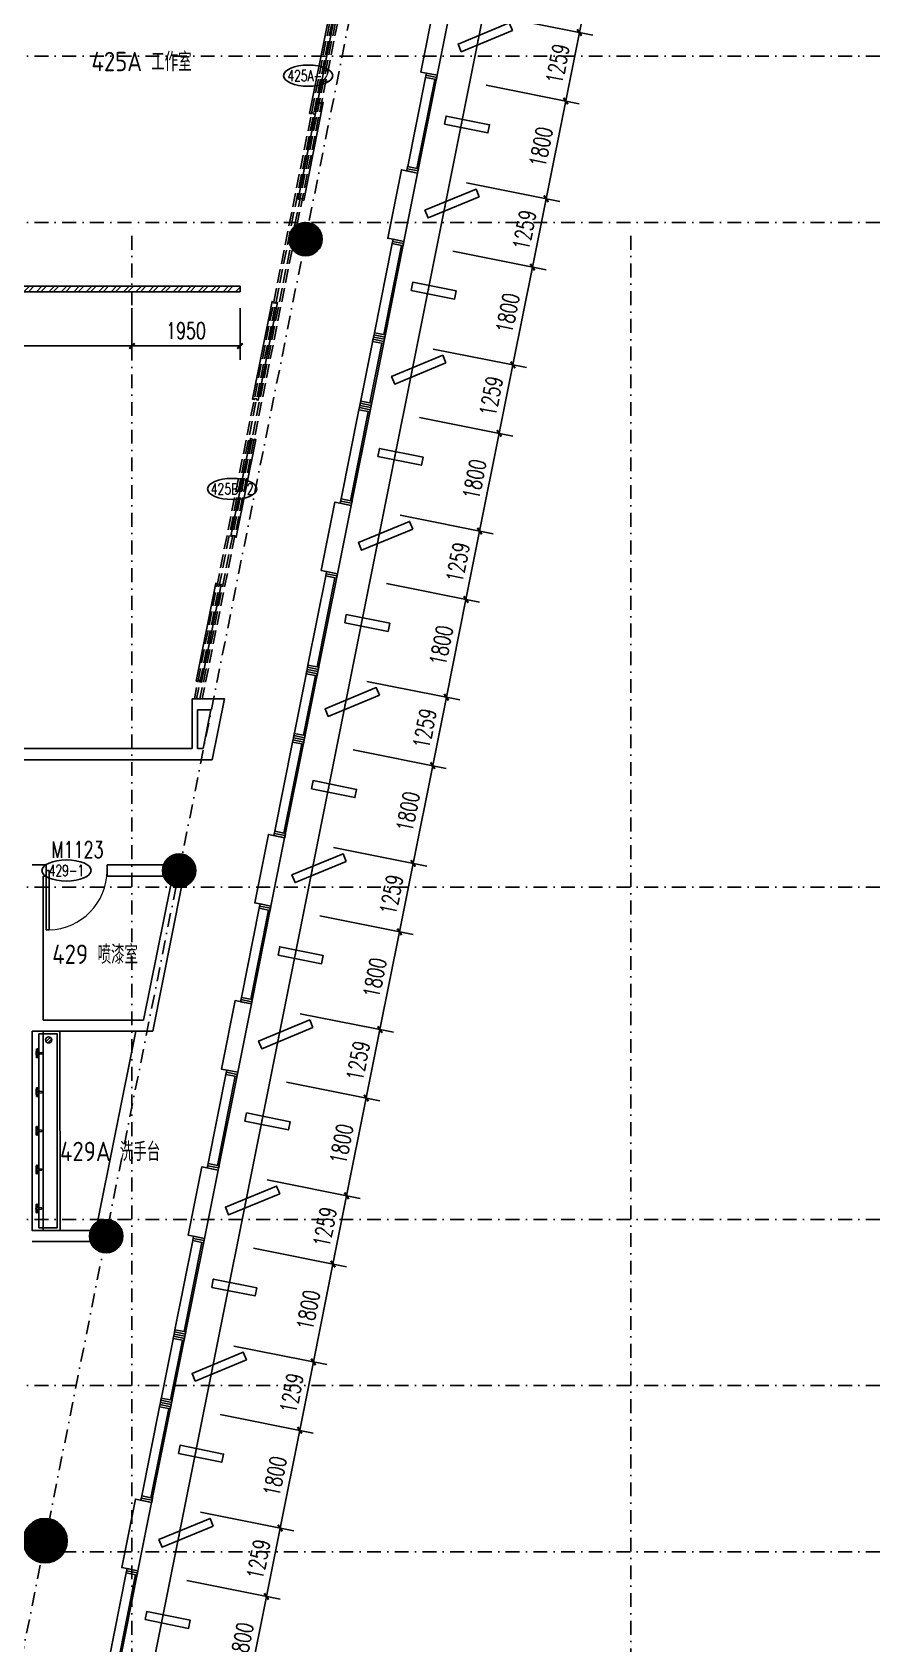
# Model space of a CAD drawing. Extents: x -354516 to 794396, y -401250 to -150594.
# Drawn here: x -268016 to -252758, y -363819 to -334724 of the extents above; entities that cross this region are included whole.
import ezdxf
from ezdxf.enums import TextEntityAlignment as Align

# ---------------------------------------------------------------- set-up
doc = ezdxf.new("R2010")
doc.units = 0
doc.header["$LTSCALE"] = 1000
doc.header["$MEASUREMENT"] = 0
for name, pattern in [('510I-01-Studio-plan-01$0$DASH', [0.35, 0.25, -0.1]), ('DASHDOT2', [0.5, 0.25, -0.125, 0, -0.125]), ('DOTE', [2.42, 2, -0.2, 0.02, -0.2])]:
    doc.linetypes.add(name, pattern=pattern)
for name, color, linetype in [('510p-01$0$Door No.', 252, 'Continuous'), ('an-furniture', 176, 'Continuous'), ('an-wall', 4, 'Continuous'), ('an-wndw', 2, 'Continuous'), ('an-wndw-mull-h', 2, 'Continuous'), ('COLUMN', 2, 'Continuous'), ('DOTE', 251, 'DOTE'), ('PIPE', 3, 'Continuous'), ('PUB_DIM', 3, 'Continuous'), ('PUB_HATCH', 8, 'Continuous'), ('SEE', 5, 'Continuous'), ('WALL', 2, 'Continuous'), ('WALL-MOVE', 6, 'Continuous'), ('WINDOW', 4, 'Continuous'), ('WINDOW_TEXT', 7, 'Continuous'), ('墙体', 7, 'Continuous'), ('房间名字和编号', 252, 'Continuous'), ('灰色砖墙', 80, 'Continuous')]:
    doc.layers.add(name, color=color, linetype=linetype)
doc.layers.add('an-wc', color=253, linetype='Continuous', lineweight=25)
doc.styles.add('510p-04$0$_TCH_WINDOW', font='SIMPLEX', dxfattribs={"bigfont": 'GBCBIG'})
doc.styles.add('_TCH_DIM_T3', font='SIMPLEX', dxfattribs={"width": 0.705882, "bigfont": 'GBCBIG'})
doc.styles.add('_TCH_WINDOW', font='SIMPLEX', dxfattribs={"bigfont": 'GBCBIG'})
doc.styles.get("Standard").update_dxf_attribs({"font": 'gbenor.shx', "bigfont": 'gbcbig.shx'})
doc.dimstyles.new('_TCH_ARCH&&100', dxfattribs={"dimtxt": 297.5, "dimasz": 100, "dimexe": 250, "dimexo": 300, "dimgap": 126.25, "dimtad": 1, "dimdec": 0, "dimzin": 0, "dimdsep": 46, "dimtxsty": '_TCH_DIM_T3', "dimblk": 'ARCHTICK', "dimcen": 0.09, "dimclrt": 7, "dimazin": 2, "dimtfac": 1, "dimtdec": 0, "dimtix": 1, "dimtmove": 2, "dimatfit": 3, "dimfxl": 0, "dimtolj": 1, "dimtzin": 0, "dimarcsym": 0})

# ---------------------------------------------------------------- blocks, each defined once
blk = doc.blocks.new('A$C13E12EBE')
at = {"layer": 'an-wc'}
for p, q in [((-15, 77), (-35, 73)), ((-4, 22), (69, 25)), ((4, -22), (73, 3)), ((16, -77), (-5, -81))]:
    blk.add_line(p, q, dxfattribs=at)
for centre, major_axis, start_param, end_param in [((221, 44), (68, -341), 4.483782, 4.712389), ((0, 0), (4.3, -21.6), 3.141593, 6.283185), ((-241, -48), (68, -341), 1.631074, 1.799403), ((71, 14), (2.2, -10.8), -0.000069, 3.141524), ((221, 44), (68, -341), -1.570796, -1.342189), ((-241, -48), (68, -341), 1.342189, 1.510519)]:
    blk.add_ellipse(centre, major_axis=major_axis, ratio=0.727273, start_param=start_param, end_param=end_param, dxfattribs=at)
blk = doc.blocks.new('dfghdfghdfghdfghdf')
at = {"layer": 'an-wc'}
blk.add_lwpolyline([(-451, 3073), (49, 3073), (50, -527), (-451, -527), (-451, 3073)], dxfattribs=at)
blk.add_lwpolyline([(-331, 3023), (-1, 3023), (0, -477), (-330, -477)], close=True, dxfattribs=at)
at = {"layer": 'an-wc', "rotation": 348.6896365232842}
for p in [(-351, 2673), (-352, 1973), (-354, 1273), (-355, 573), (-356, -127)]:
    blk.add_blockref('A$C13E12EBE', p, dxfattribs=at)
blk = doc.blocks.new('GRID')
at = {"layer": '墙体', "color": 250, "linetype": 'DASHDOT2', "lineweight": -3}
for p, q in [((77197.5, 78432), (60479.2, -5159.7)), ((107436.4, 33586.5), (-19063.6, 33586.5)), ((107436.4, 30586.5), (-19063.6, 30586.5)), ((64436.4, -11413.5), (64436.4, 30586.5)), ((73436.4, -11413.5), (73436.4, 30586.5)), ((107436.4, 18586.5), (-19063.6, 18586.5)), ((107436.4, 12586.5), (-19063.6, 12586.5)), ((107436.4, 9586.5), (-19063.6, 9586.5)), ((107436.4, 6586.5), (-19063.6, 6586.5))]:
    blk.add_line(p, q, dxfattribs=at)
blk = doc.blocks.new('A$C4BD07983')
at = {"layer": 'an-wndw-mull-h'}
blk.add_line((0, 0), (0, 200), dxfattribs=at)
blk.add_lwpolyline([(40, 200), (-40, 200), (-40, 0), (40, 0)], close=True, dxfattribs=at)
blk = doc.blocks.new('UBB side window')
at = {"layer": 'SEE'}
blk.add_lwpolyline([(498339312, 3089844226), (498338991, 3089842617)], dxfattribs=at)
at = {"layer": 'WINDOW'}
for points in [[(498339158, 3089842584), (498339479, 3089844192)], [(498339171, 3089842500), (498339524, 3089844265)]]:
    blk.add_lwpolyline(points, dxfattribs=at)
at = {"rotation": 258.6900676666284}
for p in [(498339320, 3089844265), (498338983, 3089842578)]:
    blk.add_blockref('A$C4BD07983', p, dxfattribs=at)
blk = doc.blocks.new('UBB Side Wall Model')
at = {"layer": 'an-wall'}
for points in [[(498339594, 3089843082), (498339623, 3089843230), (498340408, 3089843073), (498340378, 3089842926), (498339594, 3089843082)], [(498340222, 3089841771), (498340165, 3089841910), (498339241, 3089841529), (498339298, 3089841390), (498340222, 3089841771)], [(498338994, 3089840082), (498339023, 3089840230), (498339808, 3089840073), (498339778, 3089839926), (498338994, 3089840082)], [(498339622, 3089838771), (498339565, 3089838910), (498338641, 3089838529), (498338698, 3089838390), (498339622, 3089838771)]]:
    blk.add_lwpolyline(points, dxfattribs=at)
for points in [[(498339111, 3089842200), (498338864, 3089840965), (498338570, 3089841024), (498338817, 3089842259)], [(498338511, 3089839200), (498338264, 3089837965), (498337970, 3089838024), (498338217, 3089839259)]]:
    blk.add_lwpolyline(points, close=True, dxfattribs=at)
blk.add_point((498339903, 3089843097), dxfattribs=at)
at = {"layer": 'an-wndw'}
for p in [(498339603, 3089841597), (498339303, 3089840097), (498339003, 3089838597)]:
    blk.add_point(p, dxfattribs=at)
for p in [(-60, -300), (-660, -3300)]:
    blk.add_blockref('UBB side window', p, dxfattribs=at)
blk = doc.blocks.new('ubb glaz 2')
at = {"layer": 'an-wall'}
for points in [[(498274741, 3089861082), (498274712, 3089861230), (498273927, 3089861073), (498273957, 3089860926), (498274741, 3089861082)], [(498274113, 3089859771), (498274170, 3089859910), (498275094, 3089859529), (498275037, 3089859390), (498274113, 3089859771)], [(498275341, 3089858082), (498275312, 3089858230), (498274527, 3089858073), (498274557, 3089857926), (498275341, 3089858082)], [(498274713, 3089856771), (498274770, 3089856910), (498275694, 3089856529), (498275637, 3089856390), (498274713, 3089856771)]]:
    blk.add_lwpolyline(points, dxfattribs=at)
blk.add_lwpolyline([(498275824, 3089857200), (498276071, 3089855965), (498276365, 3089856024), (498276118, 3089857259)], close=True, dxfattribs=at)
blk.add_point((498274432, 3089861097), dxfattribs=at)
at = {"layer": 'an-wndw'}
for points in [[(498275471, 3089858965), (498275224, 3089860200)], [(498275420, 3089860239), (498275667, 3089859004)], [(498275484, 3089859049), (498275269, 3089860127)]]:
    blk.add_lwpolyline(points, dxfattribs=at)
for p in [(498274732, 3089859597), (498275032, 3089858097), (498275332, 3089856597)]:
    blk.add_point(p, dxfattribs=at)
at = {"layer": 'an-wndw', "xscale": -1}
for p in [(996614395, 17700), (996614995, 14700)]:
    blk.add_blockref('UBB side window', p, dxfattribs=at)
at = {"layer": 'an-wndw-mull-h', "xscale": -1, "rotation": 101.3099323333716}
for p in [(498275428, 3089860200), (498275659, 3089859043)]:
    blk.add_blockref('A$C4BD07983', p, dxfattribs=at)
blk = doc.blocks.new('A$C168904E7')
at = {"layer": 'an-furniture', "linetype": '510I-01-Studio-plan-01$0$DASH'}
for p, q in [((-396, 0), (4244, -23200)), ((-355, 0), (4285, -23200)), ((-294, 0), (4346, -23200)), ((-253, 0), (4387, -23200))]:
    blk.add_line(p, q, dxfattribs=at)
at = {"layer": 'WALL-MOVE'}
for points in [[(204, -2491), (175, -2497), (-178, -732), (-149, -726), (-145, -746), (-106, -738), (-109, -719), (-80, -713), (273, -2478), (244, -2484), (240, -2464), (200, -2472), (204, -2491)], [(821, -5047), (792, -5053), (439, -3288), (468, -3282), (472, -3301), (511, -3293), (507, -3274), (537, -3268), (890, -5033), (860, -5039), (856, -5019), (817, -5027), (821, -5047)], [(861, -5776), (832, -5782), (1185, -7547), (1214, -7541), (1210, -7521), (1250, -7514), (1254, -7533), (1283, -7527), (930, -5762), (901, -5768), (904, -5788), (865, -5796), (861, -5776)], [(1778, -10872), (1749, -10878), (1396, -9113), (1425, -9107), (1429, -9126), (1469, -9118), (1465, -9099), (1494, -9093), (1847, -10858), (1818, -10864), (1814, -10844), (1775, -10852), (1778, -10872)], [(2239, -12644), (2209, -12650), (1856, -10885), (1886, -10879), (1890, -10899), (1929, -10891), (1925, -10871), (1954, -10865), (2307, -12630), (2278, -12636), (2274, -12616), (2235, -12624), (2239, -12644)], [(2090, -12431), (2061, -12436), (2414, -14202), (2443, -14196), (2439, -14176), (2479, -14168), (2482, -14188), (2512, -14182), (2159, -12417), (2129, -12423), (2133, -12442), (2094, -12450), (2090, -12431)], [(3267, -17804), (3238, -17810), (2885, -16045), (2914, -16039), (2918, -16059), (2957, -16051), (2953, -16031), (2983, -16026), (3336, -17791), (3306, -17797), (3302, -17777), (3263, -17785), (3267, -17804)], [(3660, -20278), (3630, -20284), (3277, -18519), (3307, -18513), (3311, -18532), (3350, -18525), (3346, -18505), (3375, -18499), (3728, -20264), (3699, -20270), (3695, -20250), (3656, -20258), (3660, -20278)], [(3932, -21128), (3902, -21134), (4255, -22899), (4285, -22893), (4281, -22874), (4320, -22866), (4324, -22885), (4353, -22880), (4000, -21115), (3971, -21120), (3975, -21140), (3936, -21148), (3932, -21128)]]:
    blk.add_lwpolyline(points, dxfattribs=at)
blk = doc.blocks.new('_ArchTick')
at = {"color": 0, "linetype": 'ByBlock', "const_width": 0.4}
blk.add_lwpolyline([(-0.5, -0.5), (0.5, 0.5)], dxfattribs=at)
blk = doc.blocks.new('*D524')
at = {"layer": 'Defpoints', "color": 0}
for p in [(-265519, -362619), (-263789, -362965), (-265872, -364384)]:
    blk.add_point(p, dxfattribs=at)
at = {"layer": 'PUB_DIM', "color": 0, "lineweight": -2}
for p, q in [((-265225, -362678), (-263544, -363014)), ((-264142, -364730), (-263789, -362965)), ((-265578, -364443), (-263897, -364779))]:
    blk.add_line(p, q, dxfattribs=at)
at = {"layer": 'PUB_DIM', "color": 0, "lineweight": -2, "xscale": 100, "yscale": 100, "zscale": 100}
for p, rotation in [((-263789, -362965), 78.69006740212704), ((-264142, -364730), 258.6900674021271)]:
    blk.add_blockref('_ArchTick', p, dxfattribs=dict(at, rotation=rotation))
at = {"layer": 'PUB_DIM', "color": 7, "insert": (-264235, -363794), "char_height": 297.5, "attachment_point": 5, "rotation": 78.6901, "style": '_TCH_DIM_T3'}
blk.add_mtext('\\A1;1800', dxfattribs=at)
blk = doc.blocks.new('*D525')
at = {"layer": 'Defpoints', "color": 0}
for p in [(-265272, -361384), (-263542, -361730), (-265519, -362619)]:
    blk.add_point(p, dxfattribs=at)
at = {"layer": 'PUB_DIM', "color": 0, "lineweight": -2}
for p, q in [((-264978, -361443), (-263297, -361779)), ((-263789, -362965), (-263542, -361730)), ((-265225, -362678), (-263544, -363014))]:
    blk.add_line(p, q, dxfattribs=at)
at = {"layer": 'PUB_DIM', "color": 0, "lineweight": -2, "xscale": 100, "yscale": 100, "zscale": 100}
for p, rotation in [((-263542, -361730), 78.69006740212856), ((-263789, -362965), 258.6900674021285)]:
    blk.add_blockref('_ArchTick', p, dxfattribs=dict(at, rotation=rotation))
at = {"layer": 'PUB_DIM', "color": 7, "insert": (-263935, -362294), "char_height": 297.5, "attachment_point": 5, "rotation": 78.6901, "style": '_TCH_DIM_T3'}
blk.add_mtext('\\A1;1259', dxfattribs=at)
blk = doc.blocks.new('*D526')
at = {"layer": 'Defpoints', "color": 0}
for p in [(-264919, -359619), (-263189, -359965), (-265272, -361384)]:
    blk.add_point(p, dxfattribs=at)
at = {"layer": 'PUB_DIM', "color": 0, "lineweight": -2}
for p, q in [((-264625, -359678), (-262944, -360014)), ((-263542, -361730), (-263189, -359965)), ((-264978, -361443), (-263297, -361779))]:
    blk.add_line(p, q, dxfattribs=at)
at = {"layer": 'PUB_DIM', "color": 0, "lineweight": -2, "xscale": 100, "yscale": 100, "zscale": 100}
for p, rotation in [((-263189, -359965), 78.69006740212741), ((-263542, -361730), 258.6900674021274)]:
    blk.add_blockref('_ArchTick', p, dxfattribs=dict(at, rotation=rotation))
at = {"layer": 'PUB_DIM', "color": 7, "insert": (-263635, -360794), "char_height": 297.5, "attachment_point": 5, "rotation": 78.6901, "style": '_TCH_DIM_T3'}
blk.add_mtext('\\A1;1800', dxfattribs=at)
blk = doc.blocks.new('*D527')
at = {"layer": 'Defpoints', "color": 0}
for p in [(-264672, -358384), (-262942, -358730), (-264919, -359619)]:
    blk.add_point(p, dxfattribs=at)
at = {"layer": 'PUB_DIM', "color": 0, "lineweight": -2}
for p, q in [((-264378, -358443), (-262697, -358779)), ((-263189, -359965), (-262942, -358730)), ((-264625, -359678), (-262944, -360014))]:
    blk.add_line(p, q, dxfattribs=at)
at = {"layer": 'PUB_DIM', "color": 0, "lineweight": -2, "xscale": 100, "yscale": 100, "zscale": 100}
for p, rotation in [((-262942, -358730), 78.69006740212804), ((-263189, -359965), 258.690067402128)]:
    blk.add_blockref('_ArchTick', p, dxfattribs=dict(at, rotation=rotation))
at = {"layer": 'PUB_DIM', "color": 7, "insert": (-263335, -359294), "char_height": 297.5, "attachment_point": 5, "rotation": 78.6901, "style": '_TCH_DIM_T3'}
blk.add_mtext('\\A1;1259', dxfattribs=at)
blk = doc.blocks.new('*D528')
at = {"layer": 'Defpoints', "color": 0}
for p in [(-264319, -356619), (-262589, -356965), (-264672, -358384)]:
    blk.add_point(p, dxfattribs=at)
at = {"layer": 'PUB_DIM', "color": 0, "lineweight": -2}
for p, q in [((-264025, -356678), (-262344, -357014)), ((-262942, -358730), (-262589, -356965)), ((-264378, -358443), (-262697, -358779))]:
    blk.add_line(p, q, dxfattribs=at)
at = {"layer": 'PUB_DIM', "color": 0, "lineweight": -2, "xscale": 100, "yscale": 100, "zscale": 100}
for p, rotation in [((-262589, -356965), 78.69006740212595), ((-262942, -358730), 258.6900674021259)]:
    blk.add_blockref('_ArchTick', p, dxfattribs=dict(at, rotation=rotation))
at = {"layer": 'PUB_DIM', "color": 7, "insert": (-263035, -357794), "char_height": 297.5, "attachment_point": 5, "rotation": 78.6901, "style": '_TCH_DIM_T3'}
blk.add_mtext('\\A1;1800', dxfattribs=at)
blk = doc.blocks.new('*D529')
at = {"layer": 'Defpoints', "color": 0}
for p in [(-264072, -355384), (-262342, -355730), (-264319, -356619)]:
    blk.add_point(p, dxfattribs=at)
at = {"layer": 'PUB_DIM', "color": 0, "lineweight": -2}
for p, q in [((-263778, -355443), (-262097, -355779)), ((-262589, -356965), (-262342, -355730)), ((-264025, -356678), (-262344, -357014))]:
    blk.add_line(p, q, dxfattribs=at)
at = {"layer": 'PUB_DIM', "color": 0, "lineweight": -2, "xscale": 100, "yscale": 100, "zscale": 100}
for p, rotation in [((-262342, -355730), 78.6900674021296), ((-262589, -356965), 258.6900674021296)]:
    blk.add_blockref('_ArchTick', p, dxfattribs=dict(at, rotation=rotation))
at = {"layer": 'PUB_DIM', "color": 7, "insert": (-262735, -356294), "char_height": 297.5, "attachment_point": 5, "rotation": 78.6901, "style": '_TCH_DIM_T3'}
blk.add_mtext('\\A1;1259', dxfattribs=at)
blk = doc.blocks.new('*D530')
at = {"layer": 'Defpoints', "color": 0}
for p in [(-263719, -353619), (-261989, -353965), (-264072, -355384)]:
    blk.add_point(p, dxfattribs=at)
at = {"layer": 'PUB_DIM', "color": 0, "lineweight": -2}
for p, q in [((-263425, -353678), (-261744, -354014)), ((-262342, -355730), (-261989, -353965)), ((-263778, -355443), (-262097, -355779))]:
    blk.add_line(p, q, dxfattribs=at)
at = {"layer": 'PUB_DIM', "color": 0, "lineweight": -2, "xscale": 100, "yscale": 100, "zscale": 100}
for p, rotation in [((-261989, -353965), 78.69006740212669), ((-262342, -355730), 258.6900674021267)]:
    blk.add_blockref('_ArchTick', p, dxfattribs=dict(at, rotation=rotation))
at = {"layer": 'PUB_DIM', "color": 7, "insert": (-262435, -354794), "char_height": 297.5, "attachment_point": 5, "rotation": 78.6901, "style": '_TCH_DIM_T3'}
blk.add_mtext('\\A1;1800', dxfattribs=at)
blk = doc.blocks.new('*D531')
at = {"layer": 'Defpoints', "color": 0}
for p in [(-263472, -352384), (-261742, -352730), (-263719, -353619)]:
    blk.add_point(p, dxfattribs=at)
at = {"layer": 'PUB_DIM', "color": 0, "lineweight": -2}
for p, q in [((-263178, -352443), (-261497, -352779)), ((-261989, -353965), (-261742, -352730)), ((-263425, -353678), (-261744, -354014))]:
    blk.add_line(p, q, dxfattribs=at)
at = {"layer": 'PUB_DIM', "color": 0, "lineweight": -2, "xscale": 100, "yscale": 100, "zscale": 100}
for p, rotation in [((-261742, -352730), 78.69006740212751), ((-261989, -353965), 258.6900674021275)]:
    blk.add_blockref('_ArchTick', p, dxfattribs=dict(at, rotation=rotation))
at = {"layer": 'PUB_DIM', "color": 7, "insert": (-262135, -353294), "char_height": 297.5, "attachment_point": 5, "rotation": 78.6901, "style": '_TCH_DIM_T3'}
blk.add_mtext('\\A1;1259', dxfattribs=at)
blk = doc.blocks.new('*D532')
at = {"layer": 'Defpoints', "color": 0}
for p in [(-263119, -350619), (-261389, -350965), (-263472, -352384)]:
    blk.add_point(p, dxfattribs=at)
at = {"layer": 'PUB_DIM', "color": 0, "lineweight": -2}
for p, q in [((-262825, -350678), (-261144, -351014)), ((-261742, -352730), (-261389, -350965)), ((-263178, -352443), (-261497, -352779))]:
    blk.add_line(p, q, dxfattribs=at)
at = {"layer": 'PUB_DIM', "color": 0, "lineweight": -2, "xscale": 100, "yscale": 100, "zscale": 100}
for p, rotation in [((-261389, -350965), 78.69006740212814), ((-261742, -352730), 258.6900674021281)]:
    blk.add_blockref('_ArchTick', p, dxfattribs=dict(at, rotation=rotation))
at = {"layer": 'PUB_DIM', "color": 7, "insert": (-261835, -351794), "char_height": 297.5, "attachment_point": 5, "rotation": 78.6901, "style": '_TCH_DIM_T3'}
blk.add_mtext('\\A1;1800', dxfattribs=at)
blk = doc.blocks.new('*D533')
at = {"layer": 'Defpoints', "color": 0}
for p in [(-262872, -349384), (-261142, -349730), (-263119, -350619)]:
    blk.add_point(p, dxfattribs=at)
at = {"layer": 'PUB_DIM', "color": 0, "lineweight": -2}
for p, q in [((-262578, -349443), (-260897, -349779)), ((-261389, -350965), (-261142, -349730)), ((-262825, -350678), (-261144, -351014))]:
    blk.add_line(p, q, dxfattribs=at)
at = {"layer": 'PUB_DIM', "color": 0, "lineweight": -2, "xscale": 100, "yscale": 100, "zscale": 100}
for p, rotation in [((-261142, -349730), 78.69006740212595), ((-261389, -350965), 258.6900674021259)]:
    blk.add_blockref('_ArchTick', p, dxfattribs=dict(at, rotation=rotation))
at = {"layer": 'PUB_DIM', "color": 7, "insert": (-261535, -350294), "char_height": 297.5, "attachment_point": 5, "rotation": 78.6901, "style": '_TCH_DIM_T3'}
blk.add_mtext('\\A1;1259', dxfattribs=at)
blk = doc.blocks.new('*D534')
at = {"layer": 'Defpoints', "color": 0}
for p in [(-262519, -347619), (-260789, -347965), (-262872, -349384)]:
    blk.add_point(p, dxfattribs=at)
at = {"layer": 'PUB_DIM', "color": 0, "lineweight": -2}
for p, q in [((-262225, -347678), (-260544, -348014)), ((-261142, -349730), (-260789, -347965)), ((-262578, -349443), (-260897, -349779))]:
    blk.add_line(p, q, dxfattribs=at)
at = {"layer": 'PUB_DIM', "color": 0, "lineweight": -2, "xscale": 100, "yscale": 100, "zscale": 100}
for p, rotation in [((-260789, -347965), 78.69006740212814), ((-261142, -349730), 258.6900674021281)]:
    blk.add_blockref('_ArchTick', p, dxfattribs=dict(at, rotation=rotation))
at = {"layer": 'PUB_DIM', "color": 7, "insert": (-261235, -348794), "char_height": 297.5, "attachment_point": 5, "rotation": 78.6901, "style": '_TCH_DIM_T3'}
blk.add_mtext('\\A1;1800', dxfattribs=at)
blk = doc.blocks.new('*D535')
at = {"layer": 'Defpoints', "color": 0}
for p in [(-262272, -346384), (-260542, -346730), (-262519, -347619)]:
    blk.add_point(p, dxfattribs=at)
at = {"layer": 'PUB_DIM', "color": 0, "lineweight": -2}
for p, q in [((-261978, -346443), (-260297, -346779)), ((-260789, -347965), (-260542, -346730)), ((-262225, -347678), (-260544, -348014))]:
    blk.add_line(p, q, dxfattribs=at)
at = {"layer": 'PUB_DIM', "color": 0, "lineweight": -2, "xscale": 100, "yscale": 100, "zscale": 100}
for p, rotation in [((-260542, -346730), 78.69006740212751), ((-260789, -347965), 258.6900674021275)]:
    blk.add_blockref('_ArchTick', p, dxfattribs=dict(at, rotation=rotation))
at = {"layer": 'PUB_DIM', "color": 7, "insert": (-260935, -347294), "char_height": 297.5, "attachment_point": 5, "rotation": 78.6901, "style": '_TCH_DIM_T3'}
blk.add_mtext('\\A1;1259', dxfattribs=at)
blk = doc.blocks.new('*D536')
at = {"layer": 'Defpoints', "color": 0}
for p in [(-261919, -344619), (-260189, -344965), (-262272, -346384)]:
    blk.add_point(p, dxfattribs=at)
at = {"layer": 'PUB_DIM', "color": 0, "lineweight": -2}
for p, q in [((-261625, -344678), (-259944, -345014)), ((-260542, -346730), (-260189, -344965)), ((-261978, -346443), (-260297, -346779))]:
    blk.add_line(p, q, dxfattribs=at)
at = {"layer": 'PUB_DIM', "color": 0, "lineweight": -2, "xscale": 100, "yscale": 100, "zscale": 100}
for p, rotation in [((-260189, -344965), 78.69006740212778), ((-260542, -346730), 258.6900674021278)]:
    blk.add_blockref('_ArchTick', p, dxfattribs=dict(at, rotation=rotation))
at = {"layer": 'PUB_DIM', "color": 7, "insert": (-260635, -345794), "char_height": 297.5, "attachment_point": 5, "rotation": 78.6901, "style": '_TCH_DIM_T3'}
blk.add_mtext('\\A1;1800', dxfattribs=at)
blk = doc.blocks.new('*D537')
at = {"layer": 'Defpoints', "color": 0}
for p in [(-261672, -343384), (-259942, -343730), (-261919, -344619)]:
    blk.add_point(p, dxfattribs=at)
at = {"layer": 'PUB_DIM', "color": 0, "lineweight": -2}
for p, q in [((-261378, -343443), (-259697, -343779)), ((-260189, -344965), (-259942, -343730)), ((-261625, -344678), (-259944, -345014))]:
    blk.add_line(p, q, dxfattribs=at)
at = {"layer": 'PUB_DIM', "color": 0, "lineweight": -2, "xscale": 100, "yscale": 100, "zscale": 100}
for p, rotation in [((-259942, -343730), 78.69006740212804), ((-260189, -344965), 258.690067402128)]:
    blk.add_blockref('_ArchTick', p, dxfattribs=dict(at, rotation=rotation))
at = {"layer": 'PUB_DIM', "color": 7, "insert": (-260335, -344294), "char_height": 297.5, "attachment_point": 5, "rotation": 78.6901, "style": '_TCH_DIM_T3'}
blk.add_mtext('\\A1;1259', dxfattribs=at)
blk = doc.blocks.new('*D538')
at = {"layer": 'Defpoints', "color": 0}
for p in [(-261319, -341619), (-259589, -341965), (-261672, -343384)]:
    blk.add_point(p, dxfattribs=at)
at = {"layer": 'PUB_DIM', "color": 0, "lineweight": -2}
for p, q in [((-261025, -341678), (-259344, -342014)), ((-259942, -343730), (-259589, -341965)), ((-261378, -343443), (-259697, -343779))]:
    blk.add_line(p, q, dxfattribs=at)
at = {"layer": 'PUB_DIM', "color": 0, "lineweight": -2, "xscale": 100, "yscale": 100, "zscale": 100}
for p, rotation in [((-259589, -341965), 78.69006740212723), ((-259942, -343730), 258.6900674021272)]:
    blk.add_blockref('_ArchTick', p, dxfattribs=dict(at, rotation=rotation))
at = {"layer": 'PUB_DIM', "color": 7, "insert": (-260035, -342794), "char_height": 297.5, "attachment_point": 5, "rotation": 78.6901, "style": '_TCH_DIM_T3'}
blk.add_mtext('\\A1;1800', dxfattribs=at)
blk = doc.blocks.new('*D539')
at = {"layer": 'Defpoints', "color": 0}
for p in [(-261072, -340384), (-259342, -340730), (-261319, -341619)]:
    blk.add_point(p, dxfattribs=at)
at = {"layer": 'PUB_DIM', "color": 0, "lineweight": -2}
for p, q in [((-260778, -340443), (-259097, -340779)), ((-259589, -341965), (-259342, -340730)), ((-261025, -341678), (-259344, -342014))]:
    blk.add_line(p, q, dxfattribs=at)
at = {"layer": 'PUB_DIM', "color": 0, "lineweight": -2, "xscale": 100, "yscale": 100, "zscale": 100}
for p, rotation in [((-259342, -340730), 78.69006740212674), ((-259589, -341965), 258.6900674021268)]:
    blk.add_blockref('_ArchTick', p, dxfattribs=dict(at, rotation=rotation))
at = {"layer": 'PUB_DIM', "color": 7, "insert": (-259735, -341294), "char_height": 297.5, "attachment_point": 5, "rotation": 78.6901, "style": '_TCH_DIM_T3'}
blk.add_mtext('\\A1;1259', dxfattribs=at)
blk = doc.blocks.new('*D540')
at = {"layer": 'Defpoints', "color": 0}
for p in [(-260719, -338619), (-258989, -338965), (-261072, -340384)]:
    blk.add_point(p, dxfattribs=at)
at = {"layer": 'PUB_DIM', "color": 0, "lineweight": -2}
for p, q in [((-260425, -338678), (-258744, -339014)), ((-259342, -340730), (-258989, -338965)), ((-260778, -340443), (-259097, -340779))]:
    blk.add_line(p, q, dxfattribs=at)
at = {"layer": 'PUB_DIM', "color": 0, "lineweight": -2, "xscale": 100, "yscale": 100, "zscale": 100}
for p, rotation in [((-258989, -338965), 78.6900674021285), ((-259342, -340730), 258.6900674021285)]:
    blk.add_blockref('_ArchTick', p, dxfattribs=dict(at, rotation=rotation))
at = {"layer": 'PUB_DIM', "color": 7, "insert": (-259435, -339794), "char_height": 297.5, "attachment_point": 5, "rotation": 78.6901, "style": '_TCH_DIM_T3'}
blk.add_mtext('\\A1;1800', dxfattribs=at)
blk = doc.blocks.new('*D541')
at = {"layer": 'Defpoints', "color": 0}
for p in [(-260472, -337384), (-258742, -337730), (-260719, -338619)]:
    blk.add_point(p, dxfattribs=at)
at = {"layer": 'PUB_DIM', "color": 0, "lineweight": -2}
for p, q in [((-260178, -337443), (-258497, -337779)), ((-258989, -338965), (-258742, -337730)), ((-260425, -338678), (-258744, -339014))]:
    blk.add_line(p, q, dxfattribs=at)
at = {"layer": 'PUB_DIM', "color": 0, "lineweight": -2, "xscale": 100, "yscale": 100, "zscale": 100}
for p, rotation in [((-258742, -337730), 78.690067402127), ((-258989, -338965), 258.690067402127)]:
    blk.add_blockref('_ArchTick', p, dxfattribs=dict(at, rotation=rotation))
at = {"layer": 'PUB_DIM', "color": 7, "insert": (-259135, -338294), "char_height": 297.5, "attachment_point": 5, "rotation": 78.6901, "style": '_TCH_DIM_T3'}
blk.add_mtext('\\A1;1259', dxfattribs=at)
blk = doc.blocks.new('*D542')
at = {"layer": 'Defpoints', "color": 0}
for p in [(-260119, -335619), (-258389, -335965), (-260472, -337384)]:
    blk.add_point(p, dxfattribs=at)
at = {"layer": 'PUB_DIM', "color": 0, "lineweight": -2}
for p, q in [((-259825, -335678), (-258144, -336014)), ((-258742, -337730), (-258389, -335965)), ((-260178, -337443), (-258497, -337779))]:
    blk.add_line(p, q, dxfattribs=at)
at = {"layer": 'PUB_DIM', "color": 0, "lineweight": -2, "xscale": 100, "yscale": 100, "zscale": 100}
for p, rotation in [((-258389, -335965), 78.69006740212778), ((-258742, -337730), 258.6900674021278)]:
    blk.add_blockref('_ArchTick', p, dxfattribs=dict(at, rotation=rotation))
at = {"layer": 'PUB_DIM', "color": 7, "insert": (-258835, -336794), "char_height": 297.5, "attachment_point": 5, "rotation": 78.6901, "style": '_TCH_DIM_T3'}
blk.add_mtext('\\A1;1800', dxfattribs=at)
blk = doc.blocks.new('*D543')
at = {"layer": 'Defpoints', "color": 0}
for p in [(-259872, -334384), (-258142, -334730), (-260119, -335619)]:
    blk.add_point(p, dxfattribs=at)
at = {"layer": 'PUB_DIM', "color": 0, "lineweight": -2}
for p, q in [((-259578, -334443), (-257897, -334779)), ((-258389, -335965), (-258142, -334730)), ((-259825, -335678), (-258144, -336014))]:
    blk.add_line(p, q, dxfattribs=at)
at = {"layer": 'PUB_DIM', "color": 0, "lineweight": -2, "xscale": 100, "yscale": 100, "zscale": 100}
for p, rotation in [((-258142, -334730), 78.690067402127), ((-258389, -335965), 258.690067402127)]:
    blk.add_blockref('_ArchTick', p, dxfattribs=dict(at, rotation=rotation))
at = {"layer": 'PUB_DIM', "color": 7, "insert": (-258535, -335294), "char_height": 297.5, "attachment_point": 5, "rotation": 78.6901, "style": '_TCH_DIM_T3'}
blk.add_mtext('\\A1;1259', dxfattribs=at)
blk = doc.blocks.new('*D544')
at = {"layer": 'Defpoints', "color": 0}
for p in [(-259519, -332619), (-257789, -332965), (-259872, -334384)]:
    blk.add_point(p, dxfattribs=at)
at = {"layer": 'PUB_DIM', "color": 0, "lineweight": -2}
for p, q in [((-259225, -332678), (-257544, -333014)), ((-258142, -334730), (-257789, -332965)), ((-259578, -334443), (-257897, -334779))]:
    blk.add_line(p, q, dxfattribs=at)
at = {"layer": 'PUB_DIM', "color": 0, "lineweight": -2, "xscale": 100, "yscale": 100, "zscale": 100}
for p, rotation in [((-257789, -332965), 78.69006740212704), ((-258142, -334730), 258.6900674021271)]:
    blk.add_blockref('_ArchTick', p, dxfattribs=dict(at, rotation=rotation))
at = {"layer": 'PUB_DIM', "color": 7, "insert": (-258235, -333794), "char_height": 297.5, "attachment_point": 5, "rotation": 78.6901, "style": '_TCH_DIM_T3'}
blk.add_mtext('\\A1;1800', dxfattribs=at)
blk = doc.blocks.new('$DorLib2D$00000001')
for p, q in [((0.45, 0.975), (0.5, 0.975)), ((0.45, 0), (0.45, 0.975)), ((0.5, 0), (0.5, 0.975)), ((0.5, 0), (0.45, 0))]:
    blk.add_line(p, q)
at = {"lineweight": 13}
blk.add_arc((0.475, 0), 0.975, 91.4693, 180, dxfattribs=at)
blk = doc.blocks.new('_YZH')
at = {"color": 255}
blk.add_circle((0, 0), 0.5, dxfattribs=at)
at = {"layer": 'PUB_HATCH', "color": 250, "const_width": 0.5}
blk.add_lwpolyline([(-0.25, 0, 1), (0.25, 0, 1)], format="xyb", close=True, dxfattribs=at)
blk = doc.blocks.new('510p-04$0$Door_Tag')
at = {"extrusion": (0, 0, -1)}
blk.add_ellipse((0, 0), major_axis=(443, 1), ratio=0.431859, dxfattribs=at)
at = {"style": '510p-04$0$_TCH_WINDOW', "width": 0.705882}
blk.add_attdef('DOOR_TAG', text='', height=200, dxfattribs=at).set_placement((0, 0), align=Align.MIDDLE_CENTER)
blk = doc.blocks.new('F8D958FG9FF')
at = {"layer": '房间名字和编号'}
for s, height, p in [('425A', 350, (-61858, -382447)), ('工作室', 337.6, (-60779, -382447)), ('429', 350, (-62566, -398565)), ('喷漆室', 337.6, (-61748, -398565)), ('429A', 350, (-62426, -402125)), ('洗手台', 337.6, (-61346, -402125))]:
    blk.add_text(s, height=height, dxfattribs=at).set_placement(p)
blk = doc.blocks.new('*D503')
at = {"layer": 'Defpoints', "color": 0}
for p in [(-273265, -339408), (-266216, -339408), (-266216, -340388)]:
    blk.add_point(p, dxfattribs=at)
at = {"layer": 'PUB_DIM', "color": 0, "lineweight": -2}
for p, q in [((-273265, -339708), (-273265, -340638)), ((-266216, -339708), (-266216, -340638)), ((-273265, -340388), (-266216, -340388))]:
    blk.add_line(p, q, dxfattribs=at)
at = {"layer": 'PUB_DIM', "color": 0, "lineweight": -2, "xscale": 100, "yscale": 100, "zscale": 100, "rotation": 180}
blk.add_blockref('_ArchTick', (-273265, -340388), dxfattribs=at)
at = {"layer": 'PUB_DIM', "color": 0, "lineweight": -2, "xscale": 100, "yscale": 100, "zscale": 100}
blk.add_blockref('_ArchTick', (-266216, -340388), dxfattribs=at)
at = {"layer": 'PUB_DIM', "color": 7, "insert": (-269741, -340113), "char_height": 297.5, "attachment_point": 5, "style": '_TCH_DIM_T3'}
blk.add_mtext('\\A1;7050', dxfattribs=at)
blk = doc.blocks.new('*D504')
at = {"layer": 'Defpoints', "color": 0}
for p in [(-266216, -339408), (-264265, -339408), (-264265, -340388)]:
    blk.add_point(p, dxfattribs=at)
at = {"layer": 'PUB_DIM', "color": 0, "lineweight": -2}
for p, q in [((-266216, -339708), (-266216, -340638)), ((-264265, -339708), (-264265, -340638)), ((-266216, -340388), (-264265, -340388))]:
    blk.add_line(p, q, dxfattribs=at)
at = {"layer": 'PUB_DIM', "color": 0, "lineweight": -2, "xscale": 100, "yscale": 100, "zscale": 100, "rotation": 180}
blk.add_blockref('_ArchTick', (-266216, -340388), dxfattribs=at)
at = {"layer": 'PUB_DIM', "color": 0, "lineweight": -2, "xscale": 100, "yscale": 100, "zscale": 100}
blk.add_blockref('_ArchTick', (-264265, -340388), dxfattribs=at)
at = {"layer": 'PUB_DIM', "color": 7, "insert": (-265241, -340113), "char_height": 297.5, "attachment_point": 5, "style": '_TCH_DIM_T3'}
blk.add_mtext('\\A1;1950', dxfattribs=at)

msp = doc.modelspace()

# ---------------------------------------------------------------- hatches: boundary and pattern name
at = {"layer": 'PIPE'}
h = msp.add_hatch(dxfattribs=at)
h.set_pattern_fill('ANSI31', color=256, scale=25)
h.set_pattern_definition([(45, (-261173.704, 105968.94), (-28.0633004, 28.0633004), [])])
edge = h.paths.add_edge_path()
edge.add_arc((-267720.2, -352917.1), 55, 0, 360)
at = {"layer": '灰色砖墙'}
h = msp.add_hatch(dxfattribs=at)
h.set_pattern_fill('STEEL', color=31, scale=100)
h.set_pattern_definition([(45, (-401867.86, 38234.91), (-112.2532, 112.2532), []), (45, (-401867.86, 38314.28), (-112.2532, 112.2532), [])])
h.paths.add_polyline_path([(-264265.4, -339308.1), (-264265.4, -339408.1), (-273265.4, -339408.1), (-273265.4, -339308.1)])

# ---------------------------------------------------------------- linework, layer by layer
at = {"layer": 'an-wall'}
msp.add_lwpolyline([(-265978.1, -363383.6), (-265948.7, -363236.6), (-265164.3, -363393.4), (-265193.7, -363540.5), (-265978.1, -363383.6)], dxfattribs=at)
at = {"layer": 'PIPE'}
msp.add_circle((-267720.2, -352917.1), 55, dxfattribs=at)
at = {"layer": 'SEE'}
msp.add_line((-266472.3, -367384), (-255319.3, -311626.7), dxfattribs=at)
at = {"layer": 'WALL'}
for p, q in [((-264547.7, -346758), (-265131.6, -346758)), ((-265131.6, -346758), (-265131.6, -347658.1)), ((-264767.7, -347858), (-264547.7, -346758)), ((-264791.6, -346958), (-265031.6, -346958)), ((-265031.6, -346958), (-265031.6, -347658.1)), ((-264931.7, -347658.1), (-264791.6, -346958)), ((-276651.4, -347658.1), (-265131.6, -347658.1)), ((-265031.6, -347658.1), (-264931.6, -347658.1)), ((-276895.3, -347858.1), (-264931.6, -347858.1)), ((-264931.6, -347858), (-264767.7, -347858)), ((-267765.7, -349758.1), (-268015.7, -349758.1)), ((-267815.7, -349958.1), (-267765.7, -349958.1)), ((-267815.7, -349958.1), (-267815.7, -352558.1)), ((-267765.7, -349958.1), (-267765.7, -349758.1)), ((-265646.5, -349758.1), (-266665.7, -349758.1)), ((-266665.7, -349758.1), (-266665.7, -349958.1)), ((-266665.7, -349958.1), (-265646.5, -349958.1)), ((-266005.6, -352558.1), (-265517.1, -350115.8)), ((-265841.6, -352758.1), (-265321, -350155)), ((-266005.6, -352558.1), (-267815.7, -352558.1)), ((-267815.7, -352758.1), (-267815.7, -355608.1)), ((-265841.6, -352758.1), (-267815.7, -352758.1)), ((-267815.7, -355608.1), (-267815.7, -356358.1)), ((-267815.7, -356358.1), (-266966.5, -356358.1)), ((-268015.7, -356558.1), (-266966.5, -356558.1))]:
    msp.add_line(p, q, dxfattribs=at)
at = {"layer": 'WINDOW'}
msp.add_lwpolyline([(-266147.6, -352758.1), (-266867.6, -356358.1)], dxfattribs=at)
at = {"layer": '灰色砖墙', "color": 31}
for p, q in [((-273265.4, -339308.1), (-264265.4, -339308.1)), ((-273265.4, -339408.1), (-264265.4, -339408.1)), ((-264265.4, -339308.1), (-264265.4, -339408.1))]:
    msp.add_line(p, q, dxfattribs=at)

# ---------------------------------------------------------------- block references
at = {"xscale": -1}
for p in [(498013563.1, -3090200466.1), (498012363.1, -3090206466.1), (498009963.1, -3090218466.1)]:
    msp.add_blockref('ubb glaz 2', p, dxfattribs=at)
at = {"layer": '510p-01$0$Door No.'}
for p, values in [((-263036.5, -335508), {'DOOR_TAG': '425A-2'}), ((-264407.2, -342969), {'DOOR_TAG': '425B-2'}), ((-267398.2, -349857.9), {'DOOR_TAG': '429-1'})]:
    msp.add_blockref('510p-04$0$Door_Tag', p, dxfattribs=at).add_auto_attribs(values)
at = {"layer": 'an-furniture', "xscale": -1}
msp.add_blockref('A$C168904E7', (-260703.6, -323558.2), dxfattribs=at)
at = {"layer": 'an-wndw'}
for name, p in [('UBB Side Wall Model', (-498599571.9, -3090176466.1)), ('UBB Side Wall Model', (-498603171.9, -3090194466.1)), ('UBB side window', (-498605631.9, -3090206766.1))]:
    msp.add_blockref(name, p, dxfattribs=at)
at = {"layer": 'COLUMN'}
for p, xscale, yscale, zscale in [((-263083.7, -338458.1), 600, 600, 600), ((-265363.6, -349858.1), 600, 600, 600), ((-266683.7, -356458.1), 600, 600, 600), ((-267783.7, -361958.1), 800, 800, 800)]:
    msp.add_blockref('_YZH', p, dxfattribs=dict(at, xscale=xscale, yscale=yscale, zscale=zscale))
at = {"layer": 'DOTE'}
msp.add_blockref('GRID', (-330652.1, -368744.6), dxfattribs=at)
at = {"layer": 'WALL'}
msp.add_blockref('dfghdfghdfghdfghdf', (-267564.6, -355831.5), dxfattribs=at)
at = {"layer": 'WINDOW'}
ref = msp.add_blockref('$DorLib2D$00000001', (-267215.7, -349858.1), dxfattribs=dict(at, xscale=1100, yscale=1100, zscale=1100, rotation=180))
ref.add_attrib('A', 'M1123', (-267665.7, -349631.8), dxfattribs={"layer": 'WINDOW_TEXT', "height": 297.5, "style": '_TCH_WINDOW', "width": 0.705882})
at = {"layer": '房间名字和编号'}
msp.add_blockref('F8D958FG9FF', (-205088.9, 47019.9), dxfattribs=at)

# ---------------------------------------------------------------- dimensions: what is measured, and where the dimension line sits
at = {"layer": 'PUB_DIM'}
for p1, p2, distance, picture, middle in [((-259872.3, -334384), (-259519.3, -332618.9), -1764.5, '*D544', (-258235.2, -333793.6)), ((-260119.3, -335618.9), (-259872.3, -334384), -1764.5, '*D543', (-258535.2, -335293.6)), ((-260472.3, -337384), (-260119.3, -335618.9), -1764.5, '*D542', (-258835.2, -336793.6)), ((-260719.3, -338618.9), (-260472.3, -337384), -1764.5, '*D541', (-259135.2, -338293.6)), ((-261072.3, -340384), (-260719.3, -338618.9), -1764.5, '*D540', (-259435.2, -339793.6)), ((-273265.4, -339408.1), (-266215.7, -339408.1), -980, '*D503', (-269740.5, -340113.1)), ((-266215.7, -339408.1), (-264265.4, -339408.1), -980, '*D504', (-265240.5, -340113.1)), ((-261319.3, -341618.9), (-261072.3, -340384), -1764.5, '*D539', (-259735.2, -341293.6)), ((-261672.3, -343384), (-261319.3, -341618.9), -1764.5, '*D538', (-260035.2, -342793.6)), ((-261919.3, -344618.9), (-261672.3, -343384), -1764.5, '*D537', (-260335.2, -344293.6)), ((-262272.3, -346384), (-261919.3, -344618.9), -1764.5, '*D536', (-260635.2, -345793.6)), ((-262519.3, -347618.9), (-262272.3, -346384), -1764.5, '*D535', (-260935.2, -347293.6)), ((-262872.3, -349384), (-262519.3, -347618.9), -1764.5, '*D534', (-261235.2, -348793.6)), ((-263119.3, -350618.9), (-262872.3, -349384), -1764.5, '*D533', (-261535.2, -350293.6)), ((-263472.3, -352384), (-263119.3, -350618.9), -1764.5, '*D532', (-261835.2, -351793.6)), ((-263719.3, -353618.9), (-263472.3, -352384), -1764.5, '*D531', (-262135.2, -353293.6)), ((-264072.3, -355384), (-263719.3, -353618.9), -1764.5, '*D530', (-262435.2, -354793.6)), ((-264319.3, -356618.9), (-264072.3, -355384), -1764.5, '*D529', (-262735.2, -356293.6)), ((-264672.3, -358384), (-264319.3, -356618.9), -1764.5, '*D528', (-263035.2, -357793.6)), ((-264919.3, -359618.9), (-264672.3, -358384), -1764.5, '*D527', (-263335.2, -359293.6)), ((-265272.3, -361384), (-264919.3, -359618.9), -1764.5, '*D526', (-263635.2, -360793.6)), ((-265519.3, -362618.9), (-265272.3, -361384), -1764.5, '*D525', (-263935.2, -362293.6)), ((-265872.3, -364384), (-265519.3, -362618.9), -1764.5, '*D524', (-264235.2, -363793.6))]:
    dim = msp.add_aligned_dim(p1=p1, p2=p2, distance=distance, dimstyle='_TCH_ARCH&&100', dxfattribs=at)
    dim.commit()
    dim.dimension.update_dxf_attribs({"geometry": picture, "text_midpoint": middle})

doc.saveas('drawing.dxf')
